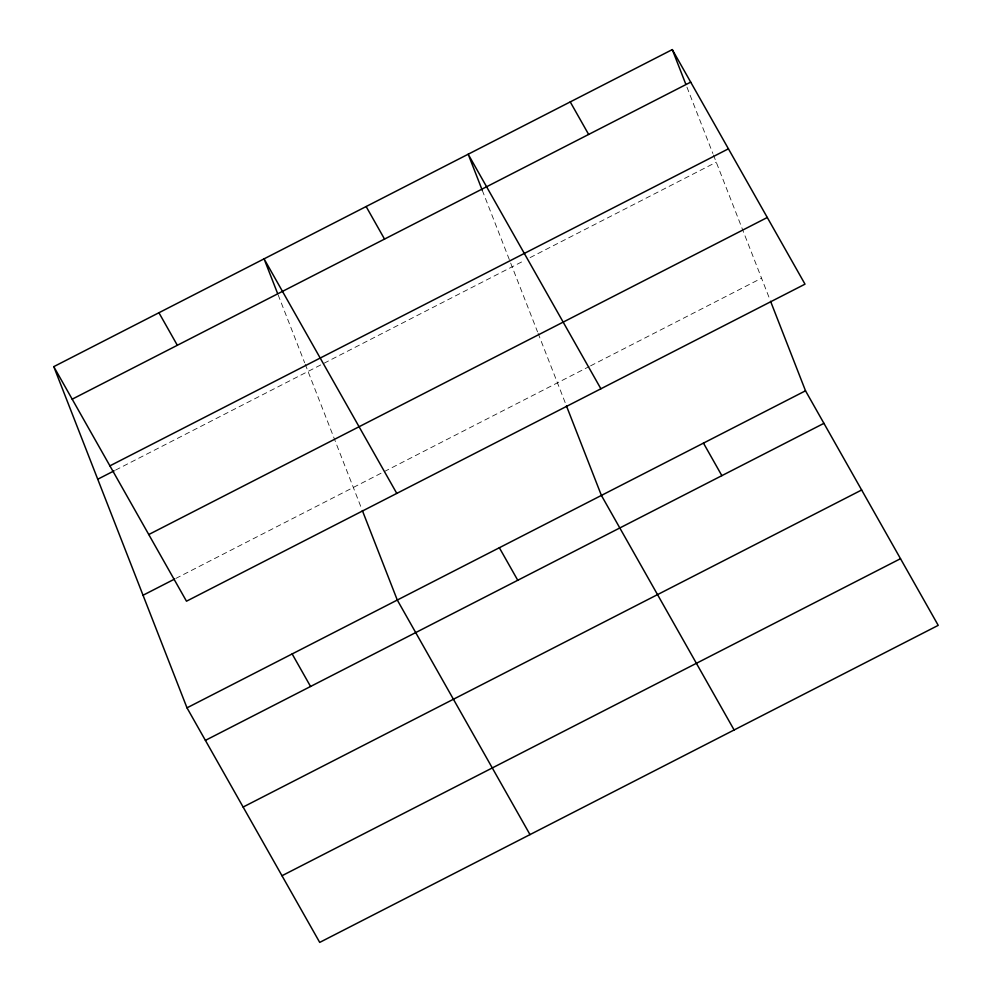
<?xml version="1.0" encoding="UTF-8"?>
<svg xmlns="http://www.w3.org/2000/svg" width="992" height="992" viewBox="0 0 992 992"><rect width="100%" height="100%" fill="white"/><g stroke="black" fill="none" stroke-linecap="round" stroke-linejoin="round"><path stroke-width="0.74" stroke-dasharray="4.96 3.72" d="M115.494 470.134L524.557 260.462M530.075 257.622L716.261 162.192M175.807 578.448L589.161 366.569M590.538 365.862L761.546 278.194M686.948 87.135L712.876 153.537M713.434 154.975L770.003 299.857M482.273 190.315L537.552 331.898M538.11 333.312L565.899 404.476M278.169 294.934L304.656 362.787M305.214 364.225L361.782 509.107"/><path stroke-width="1.49" d="M53.779 366.643L672.291 49.6L805.008 284.158L186.484 601.202L53.779 366.643L186.992 707.842L319.709 942.4L938.221 625.357L805.516 390.798L770.573 301.295M72.193 399.181L690.705 82.138M109.901 465.856L728.426 148.812M97.737 479.235L114.13 470.84M148.763 534.539L767.287 217.496M143.034 595.25L174.443 579.142M186.992 707.842L805.516 390.798M205.406 740.379L823.93 423.336M243.127 807.042L861.639 489.998M281.988 875.738L900.5 558.694M570.239 101.916L588.653 134.453M703.452 443.102L721.866 475.652M600.892 388.79L468.187 154.219L482.273 190.315M734.117 729.976L601.4 495.417L566.457 405.926M366.135 206.534L384.536 239.084M499.348 547.733L517.762 580.27M396.788 493.408L264.07 258.85L277.599 293.496M530.001 834.607L397.296 600.048L362.353 510.545M158.931 312.74L177.332 345.29M292.144 653.939L310.558 686.476M672.291 49.6L685.819 84.246"/></g></svg>
